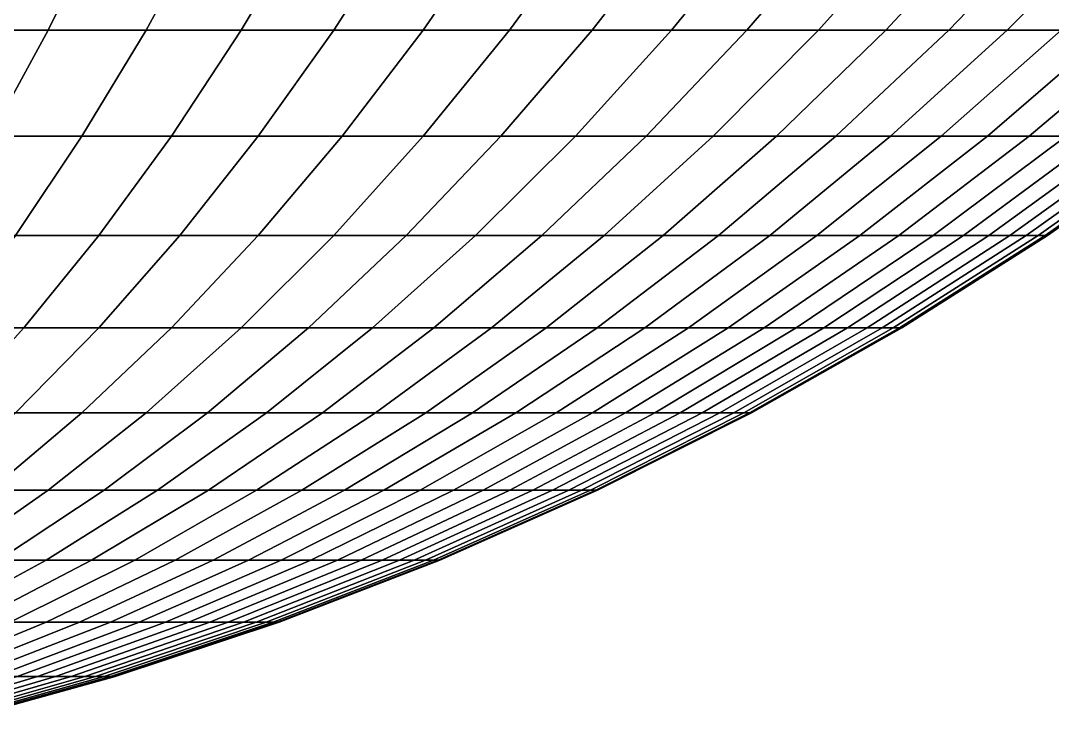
# Model space of a CAD drawing. Extents: x -610 to 610, y -610 to 610.
# Drawn here: x 160.5 to 339.5, y -591.3 to -469.6 of the extents above; entities that cross this region are included whole.
import ezdxf

# ---------------------------------------------------------------- set-up
doc = ezdxf.new("R2010")
doc.units = 0

msp = doc.modelspace()

# ---------------------------------------------------------------- linework, layer by layer
for points in [[(165.346741, -471.227173, -349.596283), (147.993698, -471.227173, -357.288361), (156.663834, -451.683807, -378.219971), (175.033508, -451.683807, -370.077271)], [(147.993698, -471.227173, 357.288361), (165.346741, -471.227173, 349.596283), (175.033508, -451.683807, 370.077271), (156.663834, -451.683807, 378.219971)], [(182.301453, -471.227173, -341.061981), (165.346741, -471.227173, -349.596283), (175.033508, -451.683807, -370.077271), (192.981491, -451.683807, -361.042999)], [(165.346741, -471.227173, 349.596283), (182.301453, -471.227173, 341.061981), (192.981491, -451.683807, 361.042999), (175.033508, -451.683807, 370.077271)], [(198.816971, -471.227173, -331.706085), (182.301453, -471.227173, -341.061981), (192.981491, -451.683807, -361.042999), (210.464584, -451.683807, -351.138947)], [(182.301453, -471.227173, 341.061981), (198.816971, -471.227173, 331.706055), (210.464584, -451.683807, 351.138947), (192.981491, -451.683807, 361.042999)], [(214.853531, -471.227173, -321.551056), (198.816971, -471.227173, -331.706085), (210.464584, -451.683807, -351.138947), (227.440643, -451.683807, -340.388947)], [(198.816971, -471.227173, 331.706055), (214.853531, -471.227173, 321.551056), (227.440643, -451.683807, 340.388947), (210.464584, -451.683807, 351.138947)], [(230.372498, -471.227173, -310.621338), (214.853531, -471.227173, -321.551056), (227.440643, -451.683807, -340.388947), (243.868774, -451.683807, -328.819)], [(214.853531, -471.227173, 321.551056), (230.372498, -471.227173, 310.621338), (243.868774, -451.683807, 328.819), (227.440643, -451.683807, 340.388947)], [(245.336472, -471.227173, -298.943359), (230.372498, -471.227173, -310.621338), (243.868774, -451.683807, -328.819), (259.709412, -451.683807, -316.456818)], [(230.372498, -471.227173, 310.621338), (245.336472, -471.227173, 298.943359), (259.709412, -451.683807, 316.456818), (243.868774, -451.683807, 328.819)], [(259.709412, -471.227173, -286.545166), (245.336472, -471.227173, -298.943359), (259.709412, -451.683807, -316.456818), (274.924377, -451.683807, -303.332306)], [(245.336472, -471.227173, 298.943359), (259.709412, -471.227173, 286.545166), (274.924377, -451.683807, 303.332306), (259.709412, -451.683807, 316.456818)], [(273.456665, -471.227173, -273.456665), (259.709412, -471.227173, -286.545166), (274.924377, -451.683807, -303.332306), (289.47702, -451.683807, -289.47702)], [(259.709412, -471.227173, 286.545166), (273.456665, -471.227173, 273.456665), (289.47702, -451.683807, 289.47702), (274.924377, -451.683807, 303.332306)], [(286.545166, -471.227173, -259.709412), (273.456665, -471.227173, -273.456665), (289.47702, -451.683807, -289.47702), (303.332306, -451.683807, -274.924377)], [(273.456665, -471.227173, 273.456665), (286.545166, -471.227173, 259.709412), (303.332306, -451.683807, 274.924377), (289.47702, -451.683807, 289.47702)], [(298.943359, -471.227173, -245.336472), (286.545166, -471.227173, -259.709412), (303.332306, -451.683807, -274.924377), (316.456818, -451.683807, -259.709412)], [(286.545166, -471.227173, 259.709412), (298.943359, -471.227173, 245.336472), (316.456818, -451.683807, 259.709412), (303.332306, -451.683807, 274.924377)], [(310.621338, -471.227173, -230.372498), (298.943359, -471.227173, -245.336472), (316.456818, -451.683807, -259.709412), (328.819, -451.683807, -243.868774)], [(298.943359, -471.227173, 245.336472), (310.621338, -471.227173, 230.372498), (328.819, -451.683807, 243.868774), (316.456818, -451.683807, 259.709412)], [(321.551056, -471.227173, -214.853531), (310.621338, -471.227173, -230.372498), (328.819, -451.683807, -243.868774), (340.388947, -451.683807, -227.440643)], [(310.621338, -471.227173, 230.372498), (321.551056, -471.227173, 214.853531), (340.388947, -451.683807, 227.440643), (328.819, -451.683807, 243.868774)], [(331.706055, -471.227173, -198.816971), (321.551056, -471.227173, -214.853531), (340.388947, -451.683807, -227.440643), (351.138947, -451.683807, -210.464584)], [(321.551056, -471.227173, 214.853531), (331.706085, -471.227173, 198.816971), (351.138947, -451.683807, 210.464584), (340.388947, -451.683807, 227.440643)], [(341.061981, -471.227173, -182.301453), (331.706055, -471.227173, -198.816971), (351.138947, -451.683807, -210.464584), (361.042999, -451.683807, -192.981491)], [(331.706085, -471.227173, 198.816971), (341.061981, -471.227173, 182.301453), (361.042999, -451.683807, 192.981491), (351.138947, -451.683807, 210.464584)], [(155.261642, -489.635315, -328.273132), (138.96701, -489.635315, -335.496063), (147.993698, -471.227173, -357.288361), (165.346741, -471.227173, -349.596283)], [(138.96701, -489.635315, 335.496063), (155.261642, -489.635315, 328.273132), (165.346741, -471.227173, 349.596283), (147.993698, -471.227173, 357.288361)], [(171.182205, -489.635315, -320.259369), (155.261642, -489.635315, -328.273132), (165.346741, -471.227173, -349.596283), (182.301453, -471.227173, -341.061981)], [(155.261642, -489.635315, 328.273132), (171.182205, -489.635315, 320.259369), (182.301453, -471.227173, 341.061981), (165.346741, -471.227173, 349.596283)], [(186.690399, -489.635315, -311.474121), (171.182205, -489.635315, -320.259369), (182.301453, -471.227173, -341.061981), (198.816971, -471.227173, -331.706085)], [(171.182205, -489.635315, 320.259369), (186.690399, -489.635315, 311.474121), (198.816971, -471.227173, 331.706055), (182.301453, -471.227173, 341.061981)], [(201.748825, -489.635315, -301.938446), (186.690399, -489.635315, -311.474121), (198.816971, -471.227173, -331.706085), (214.853531, -471.227173, -321.551056)], [(186.690399, -489.635315, 311.474121), (201.748825, -489.635315, 301.938446), (214.853531, -471.227173, 321.551056), (198.816971, -471.227173, 331.706055)], [(216.321228, -489.635315, -291.675415), (201.748825, -489.635315, -301.938446), (214.853531, -471.227173, -321.551056), (230.372498, -471.227173, -310.621338)], [(201.748825, -489.635315, 301.938446), (216.321228, -489.635315, 291.675415), (230.372498, -471.227173, 310.621338), (214.853531, -471.227173, 321.551056)], [(230.372498, -489.635315, -280.709686), (216.321228, -489.635315, -291.675415), (230.372498, -471.227173, -310.621338), (245.336472, -471.227173, -298.943359)], [(216.321228, -489.635315, 291.675415), (230.372498, -489.635315, 280.709686), (245.336472, -471.227173, 298.943359), (230.372498, -471.227173, 310.621338)], [(243.868774, -489.635315, -269.067719), (230.372498, -489.635315, -280.709686), (245.336472, -471.227173, -298.943359), (259.709412, -471.227173, -286.545166)], [(230.372498, -489.635315, 280.709686), (243.868774, -489.635315, 269.067719), (259.709412, -471.227173, 286.545166), (245.336472, -471.227173, 298.943359)], [(256.777557, -489.635315, -256.777557), (243.868774, -489.635315, -269.067719), (259.709412, -471.227173, -286.545166), (273.456665, -471.227173, -273.456665)], [(243.868774, -489.635315, 269.067719), (256.777557, -489.635315, 256.777557), (273.456665, -471.227173, 273.456665), (259.709412, -471.227173, 286.545166)], [(269.067719, -489.635315, -243.868774), (256.777557, -489.635315, -256.777557), (273.456665, -471.227173, -273.456665), (286.545166, -471.227173, -259.709412)], [(256.777557, -489.635315, 256.777557), (269.067719, -489.635315, 243.868774), (286.545166, -471.227173, 259.709412), (273.456665, -471.227173, 273.456665)], [(280.709686, -489.635315, -230.372498), (269.067719, -489.635315, -243.868774), (286.545166, -471.227173, -259.709412), (298.943359, -471.227173, -245.336472)], [(269.067719, -489.635315, 243.868774), (280.709686, -489.635315, 230.372498), (298.943359, -471.227173, 245.336472), (286.545166, -471.227173, 259.709412)], [(291.675415, -489.635315, -216.321228), (280.709686, -489.635315, -230.372498), (298.943359, -471.227173, -245.336472), (310.621338, -471.227173, -230.372498)], [(280.709686, -489.635315, 230.372498), (291.675415, -489.635315, 216.321228), (310.621338, -471.227173, 230.372498), (298.943359, -471.227173, 245.336472)], [(301.938446, -489.635315, -201.748825), (291.675415, -489.635315, -216.321228), (310.621338, -471.227173, -230.372498), (321.551056, -471.227173, -214.853531)], [(291.675415, -489.635315, 216.321228), (301.938446, -489.635315, 201.748825), (321.551056, -471.227173, 214.853531), (310.621338, -471.227173, 230.372498)], [(311.474121, -489.635315, -186.690399), (301.938446, -489.635315, -201.748825), (321.551056, -471.227173, -214.853531), (331.706055, -471.227173, -198.816971)], [(301.938446, -489.635315, 201.748825), (311.474121, -489.635315, 186.690399), (331.706085, -471.227173, 198.816971), (321.551056, -471.227173, 214.853531)], [(320.259369, -489.635315, -171.182205), (311.474121, -489.635315, -186.690399), (331.706055, -471.227173, -198.816971), (341.061981, -471.227173, -182.301453)], [(311.474121, -489.635315, 186.690399), (320.259369, -489.635315, 171.182205), (341.061981, -471.227173, 182.301453), (331.706085, -471.227173, 198.816971)], [(328.273132, -489.635315, -155.261642), (320.259369, -489.635315, -171.182205), (341.061981, -471.227173, -182.301453), (349.596283, -471.227173, -165.346741)], [(320.259369, -489.635315, 171.182205), (328.273132, -489.635315, 155.261642), (349.596283, -471.227173, 165.346741), (341.061981, -471.227173, 182.301453)], [(335.496063, -489.635315, -138.96701), (328.273132, -489.635315, -155.261642), (349.596283, -471.227173, -165.346741), (357.288361, -471.227173, -147.993698)], [(328.273132, -489.635315, 155.261642), (335.496063, -489.635315, 138.96701), (357.288361, -471.227173, 147.993698), (349.596283, -471.227173, 165.346741)], [(341.910706, -489.635315, -122.337608), (335.496063, -489.635315, -138.96701), (357.288361, -471.227173, -147.993698), (364.11972, -471.227173, -130.284119)], [(335.496063, -489.635315, 138.96701), (341.910706, -489.635315, 122.337608), (364.11972, -471.227173, 130.284119), (357.288361, -471.227173, 147.993698)], [(159.650574, -506.863861, -298.685211), (144.802475, -506.863861, -306.159149), (155.261642, -489.635315, -328.273132), (171.182205, -489.635315, -320.259369)], [(144.802475, -506.863861, 306.159149), (159.650574, -506.863861, 298.685211), (171.182205, -489.635315, 320.259369), (155.261642, -489.635315, 328.273132)], [(174.114059, -506.863861, -290.49176), (159.650574, -506.863861, -298.685211), (171.182205, -489.635315, -320.259369), (186.690399, -489.635315, -311.474121)], [(159.650574, -506.863861, 298.685211), (174.114059, -506.863861, 290.49176), (186.690399, -489.635315, 311.474121), (171.182205, -489.635315, 320.259369)], [(188.158081, -506.863861, -281.59848), (174.114059, -506.863861, -290.49176), (186.690399, -489.635315, -311.474121), (201.748825, -489.635315, -301.938446)], [(174.114059, -506.863861, 290.49176), (188.158081, -506.863861, 281.59848), (201.748825, -489.635315, 301.938446), (186.690399, -489.635315, 311.474121)], [(201.748825, -506.863861, -272.026794), (188.158081, -506.863861, -281.59848), (201.748825, -489.635315, -301.938446), (216.321228, -489.635315, -291.675415)], [(188.158081, -506.863861, 281.59848), (201.748825, -506.863861, 272.026794), (216.321228, -489.635315, 291.675415), (201.748825, -489.635315, 301.938446)], [(214.853531, -506.863861, -261.799805), (201.748825, -506.863861, -272.026794), (216.321228, -489.635315, -291.675415), (230.372498, -489.635315, -280.709686)], [(201.748825, -506.863861, 272.026794), (214.853531, -506.863861, 261.799805), (230.372498, -489.635315, 280.709686), (216.321228, -489.635315, 291.675415)], [(227.440643, -506.863861, -250.942078), (214.853531, -506.863861, -261.799805), (230.372498, -489.635315, -280.709686), (243.868774, -489.635315, -269.067719)], [(214.853531, -506.863861, 261.799805), (227.440643, -506.863861, 250.942078), (243.868774, -489.635315, 269.067719), (230.372498, -489.635315, 280.709686)], [(239.479828, -506.863861, -239.479828), (227.440643, -506.863861, -250.942078), (243.868774, -489.635315, -269.067719), (256.777557, -489.635315, -256.777557)], [(227.440643, -506.863861, 250.942078), (239.479828, -506.863861, 239.479828), (256.777557, -489.635315, 256.777557), (243.868774, -489.635315, 269.067719)], [(250.942078, -506.863861, -227.440643), (239.479828, -506.863861, -239.479828), (256.777557, -489.635315, -256.777557), (269.067719, -489.635315, -243.868774)], [(239.479828, -506.863861, 239.479828), (250.942078, -506.863861, 227.440643), (269.067719, -489.635315, 243.868774), (256.777557, -489.635315, 256.777557)], [(261.799805, -506.863861, -214.853531), (250.942078, -506.863861, -227.440643), (269.067719, -489.635315, -243.868774), (280.709686, -489.635315, -230.372498)], [(250.942078, -506.863861, 227.440643), (261.799805, -506.863861, 214.853531), (280.709686, -489.635315, 230.372498), (269.067719, -489.635315, 243.868774)], [(272.026794, -506.863861, -201.748825), (261.799805, -506.863861, -214.853531), (280.709686, -489.635315, -230.372498), (291.675415, -489.635315, -216.321228)], [(261.799805, -506.863861, 214.853531), (272.026794, -506.863861, 201.748825), (291.675415, -489.635315, 216.321228), (280.709686, -489.635315, 230.372498)], [(281.59848, -506.863861, -188.158081), (272.026794, -506.863861, -201.748825), (291.675415, -489.635315, -216.321228), (301.938446, -489.635315, -201.748825)], [(272.026794, -506.863861, 201.748825), (281.59848, -506.863861, 188.158081), (301.938446, -489.635315, 201.748825), (291.675415, -489.635315, 216.321228)], [(290.49176, -506.863861, -174.114059), (281.59848, -506.863861, -188.158081), (301.938446, -489.635315, -201.748825), (311.474121, -489.635315, -186.690399)], [(281.59848, -506.863861, 188.158081), (290.49176, -506.863861, 174.114059), (311.474121, -489.635315, 186.690399), (301.938446, -489.635315, 201.748825)], [(298.685211, -506.863861, -159.650574), (290.49176, -506.863861, -174.114059), (311.474121, -489.635315, -186.690399), (320.259369, -489.635315, -171.182205)], [(290.49176, -506.863861, 174.114059), (298.685211, -506.863861, 159.650574), (320.259369, -489.635315, 171.182205), (311.474121, -489.635315, 186.690399)], [(306.159149, -506.863861, -144.802475), (298.685211, -506.863861, -159.650574), (320.259369, -489.635315, -171.182205), (328.273132, -489.635315, -155.261642)], [(298.685211, -506.863861, 159.650574), (306.159149, -506.863861, 144.802475), (328.273132, -489.635315, 155.261642), (320.259369, -489.635315, 171.182205)], [(312.895477, -506.863861, -129.605545), (306.159149, -506.863861, -144.802475), (328.273132, -489.635315, -155.261642), (335.496063, -489.635315, -138.96701)], [(306.159149, -506.863861, 144.802475), (312.895477, -506.863861, 129.605545), (335.496063, -489.635315, 138.96701), (328.273132, -489.635315, 155.261642)], [(318.878021, -506.863861, -114.096382), (312.895477, -506.863861, -129.605545), (335.496063, -489.635315, -138.96701), (341.910706, -489.635315, -122.337608)], [(312.895477, -506.863861, 129.605545), (318.878021, -506.863861, 114.096382), (341.910706, -489.635315, 122.337608), (335.496063, -489.635315, 138.96701)], [(324.092346, -506.863861, -98.31234), (318.878021, -506.863861, -114.096382), (341.910706, -489.635315, -122.337608), (347.501678, -489.635315, -105.413475)], [(318.878021, -506.863861, 114.096382), (324.092346, -506.863861, 98.31234), (347.501678, -489.635315, 105.413475), (341.910706, -489.635315, 122.337608)], [(328.525909, -506.863861, -82.291458), (324.092346, -506.863861, -98.31234), (347.501678, -489.635315, -105.413475), (352.255493, -489.635315, -88.235413)], [(324.092346, -506.863861, 98.31234), (328.525909, -506.863861, 82.291458), (352.255493, -489.635315, 88.235413), (347.501678, -489.635315, 105.413475)], [(332.16806, -506.863861, -66.072334), (328.525909, -506.863861, -82.291458), (352.255493, -489.635315, -88.235413), (356.160706, -489.635315, -70.844765)], [(328.525909, -506.863861, 82.291458), (332.16806, -506.863861, 66.072334), (356.160706, -489.635315, 70.844765), (352.255493, -489.635315, 88.235413)], [(335.009979, -506.863861, -49.694031), (332.16806, -506.863861, -66.072334), (356.160706, -489.635315, -70.844765), (359.207886, -489.635315, -53.283451)], [(332.16806, -506.863861, 66.072334), (335.009979, -506.863861, 49.694031), (359.207886, -489.635315, 53.283451), (356.160706, -489.635315, 70.844765)], [(337.0448, -506.863861, -33.196014), (335.009979, -506.863861, -49.694031), (359.207886, -489.635315, -53.283451), (361.389679, -489.635315, -35.593777)], [(335.009979, -506.863861, 49.694031), (337.0448, -506.863861, 33.196014), (361.389679, -489.635315, 35.593777), (359.207886, -489.635315, 53.283451)], [(338.267639, -506.863861, -16.618025), (337.0448, -506.863861, -33.196014), (361.389679, -489.635315, -35.593777), (362.700867, -489.635315, -17.818352)], [(337.0448, -506.863861, 33.196014), (338.267639, -506.863861, 16.618025), (362.700867, -489.635315, 17.818352), (361.389679, -489.635315, 35.593777)], [(338.675629, -506.863861), (338.267639, -506.863861, -16.618025), (362.700867, -489.635315, -17.818352), (363.138306, -489.635315)], [(338.267639, -506.863861, 16.618025), (338.675629, -506.863861), (363.138306, -489.635315), (362.700867, -489.635315, 17.818352)], [(161.118271, -522.871338, -268.809601), (147.734344, -522.871338, -276.39151), (159.650574, -506.863861, -298.685211), (174.114059, -506.863861, -290.49176)], [(147.734344, -522.871338, 276.39151), (161.118271, -522.871338, 268.809601), (174.114059, -506.863861, 290.49176), (159.650574, -506.863861, 298.685211)], [(174.114059, -522.871338, -260.580109), (161.118271, -522.871338, -268.809601), (174.114059, -506.863861, -290.49176), (188.158081, -506.863861, -281.59848)], [(161.118271, -522.871338, 268.809601), (174.114059, -522.871338, 260.580109), (188.158081, -506.863861, 281.59848), (174.114059, -506.863861, 290.49176)], [(186.690399, -522.871338, -251.722855), (174.114059, -522.871338, -260.580109), (188.158081, -506.863861, -281.59848), (201.748825, -506.863861, -272.026794)], [(174.114059, -522.871338, 260.580109), (186.690399, -522.871338, 251.722855), (201.748825, -506.863861, 272.026794), (188.158081, -506.863861, 281.59848)], [(198.816971, -522.871338, -242.259171), (186.690399, -522.871338, -251.722855), (201.748825, -506.863861, -272.026794), (214.853531, -506.863861, -261.799805)], [(186.690399, -522.871338, 251.722855), (198.816971, -522.871338, 242.259171), (214.853531, -506.863861, 261.799805), (201.748825, -506.863861, 272.026794)], [(210.464584, -522.871338, -232.211884), (198.816971, -522.871338, -242.259171), (214.853531, -506.863861, -261.799805), (227.440643, -506.863861, -250.942078)], [(198.816971, -522.871338, 242.259171), (210.464584, -522.871338, 232.211884), (227.440643, -506.863861, 250.942078), (214.853531, -506.863861, 261.799805)], [(221.605164, -522.871338, -221.605164), (210.464584, -522.871338, -232.211884), (227.440643, -506.863861, -250.942078), (239.479828, -506.863861, -239.479828)], [(210.464584, -522.871338, 232.211884), (221.605164, -522.871338, 221.605164), (239.479828, -506.863861, 239.479828), (227.440643, -506.863861, 250.942078)], [(232.211884, -522.871338, -210.464584), (221.605164, -522.871338, -221.605164), (239.479828, -506.863861, -239.479828), (250.942078, -506.863861, -227.440643)], [(221.605164, -522.871338, 221.605164), (232.211884, -522.871338, 210.464584), (250.942078, -506.863861, 227.440643), (239.479828, -506.863861, 239.479828)], [(242.259171, -522.871338, -198.816971), (232.211884, -522.871338, -210.464584), (250.942078, -506.863861, -227.440643), (261.799805, -506.863861, -214.853531)], [(232.211884, -522.871338, 210.464584), (242.259171, -522.871338, 198.816971), (261.799805, -506.863861, 214.853531), (250.942078, -506.863861, 227.440643)], [(251.722855, -522.871338, -186.690399), (242.259171, -522.871338, -198.816971), (261.799805, -506.863861, -214.853531), (272.026794, -506.863861, -201.748825)], [(242.259171, -522.871338, 198.816971), (251.722855, -522.871338, 186.690399), (272.026794, -506.863861, 201.748825), (261.799805, -506.863861, 214.853531)], [(260.580109, -522.871338, -174.114059), (251.722855, -522.871338, -186.690399), (272.026794, -506.863861, -201.748825), (281.59848, -506.863861, -188.158081)], [(251.722855, -522.871338, 186.690399), (260.580109, -522.871338, 174.114059), (281.59848, -506.863861, 188.158081), (272.026794, -506.863861, 201.748825)], [(268.809601, -522.871338, -161.118271), (260.580109, -522.871338, -174.114059), (281.59848, -506.863861, -188.158081), (290.49176, -506.863861, -174.114059)], [(260.580109, -522.871338, 174.114059), (268.809601, -522.871338, 161.118271), (290.49176, -506.863861, 174.114059), (281.59848, -506.863861, 188.158081)], [(276.39151, -522.871338, -147.734344), (268.809601, -522.871338, -161.118271), (290.49176, -506.863861, -174.114059), (298.685211, -506.863861, -159.650574)], [(268.809601, -522.871338, 161.118271), (276.39151, -522.871338, 147.734344), (298.685211, -506.863861, 159.650574), (290.49176, -506.863861, 174.114059)], [(283.307556, -522.871338, -133.994507), (276.39151, -522.871338, -147.734344), (298.685211, -506.863861, -159.650574), (306.159149, -506.863861, -144.802475)], [(276.39151, -522.871338, 147.734344), (283.307556, -522.871338, 133.994507), (306.159149, -506.863861, 144.802475), (298.685211, -506.863861, 159.650574)], [(289.541107, -522.871338, -119.931854), (283.307556, -522.871338, -133.994507), (306.159149, -506.863861, -144.802475), (312.895477, -506.863861, -129.605545)], [(283.307556, -522.871338, 133.994507), (289.541107, -522.871338, 119.931854), (312.895477, -506.863861, 129.605545), (306.159149, -506.863861, 144.802475)], [(295.077118, -522.871338, -105.580284), (289.541107, -522.871338, -119.931854), (312.895477, -506.863861, -129.605545), (318.878021, -506.863861, -114.096382)], [(289.541107, -522.871338, 119.931854), (295.077118, -522.871338, 105.580284), (318.878021, -506.863861, 114.096382), (312.895477, -506.863861, 129.605545)], [(299.902252, -522.871338, -90.97435), (295.077118, -522.871338, -105.580284), (318.878021, -506.863861, -114.096382), (324.092346, -506.863861, -98.31234)], [(295.077118, -522.871338, 105.580284), (299.902252, -522.871338, 90.97435), (324.092346, -506.863861, 98.31234), (318.878021, -506.863861, 114.096382)], [(304.004913, -522.871338, -76.149269), (299.902252, -522.871338, -90.97435), (324.092346, -506.863861, -98.31234), (328.525909, -506.863861, -82.291458)], [(299.902252, -522.871338, 90.97435), (304.004913, -522.871338, 76.149269), (328.525909, -506.863861, 82.291458), (324.092346, -506.863861, 98.31234)], [(307.375214, -522.871338, -61.140728), (304.004913, -522.871338, -76.149269), (328.525909, -506.863861, -82.291458), (332.16806, -506.863861, -66.072334)], [(304.004913, -522.871338, 76.149269), (307.375214, -522.871338, 61.140728), (332.16806, -506.863861, 66.072334), (328.525909, -506.863861, 82.291458)], [(310.004974, -522.871338, -45.984894), (307.375214, -522.871338, -61.140728), (332.16806, -506.863861, -66.072334), (335.009979, -506.863861, -49.694031)], [(307.375214, -522.871338, 61.140728), (310.004974, -522.871338, 45.984894), (335.009979, -506.863861, 49.694031), (332.16806, -506.863861, 66.072334)], [(311.887939, -522.871338, -30.718281), (310.004974, -522.871338, -45.984894), (335.009979, -506.863861, -49.694031), (337.0448, -506.863861, -33.196014)], [(310.004974, -522.871338, 45.984894), (311.887939, -522.871338, 30.718281), (337.0448, -506.863861, 33.196014), (335.009979, -506.863861, 49.694031)], [(313.019531, -522.871338, -15.377664), (311.887939, -522.871338, -30.718281), (337.0448, -506.863861, -33.196014), (338.267639, -506.863861, -16.618025)], [(311.887939, -522.871338, 30.718281), (313.019531, -522.871338, 15.377664), (338.267639, -506.863861, 16.618025), (337.0448, -506.863861, 33.196014)], [(313.397034, -522.871338), (313.019531, -522.871338, -15.377664), (338.267639, -506.863861, -16.618025), (338.675629, -506.863861)], [(313.019531, -522.871338, 15.377664), (313.397034, -522.871338), (338.675629, -506.863861), (338.267639, -506.863861, 16.618025)], [(147.734344, -537.619202, -246.479843), (135.462189, -537.619202, -253.431931), (147.734344, -522.871338, -276.39151), (161.118271, -522.871338, -268.809601)], [(135.462189, -537.619202, 253.431931), (147.734344, -537.619202, 246.479843), (161.118271, -522.871338, 268.809601), (147.734344, -522.871338, 276.39151)], [(159.650574, -537.619202, -238.933975), (147.734344, -537.619202, -246.479843), (161.118271, -522.871338, -268.809601), (174.114059, -522.871338, -260.580109)], [(147.734344, -537.619202, 246.479843), (159.650574, -537.619202, 238.933975), (174.114059, -522.871338, 260.580109), (161.118271, -522.871338, 268.809601)], [(171.182205, -537.619202, -230.812485), (159.650574, -537.619202, -238.933975), (174.114059, -522.871338, -260.580109), (186.690399, -522.871338, -251.722855)], [(159.650574, -537.619202, 238.933975), (171.182205, -537.619202, 230.812485), (186.690399, -522.871338, 251.722855), (174.114059, -522.871338, 260.580109)], [(182.301453, -537.619202, -222.134949), (171.182205, -537.619202, -230.812485), (186.690399, -522.871338, -251.722855), (198.816971, -522.871338, -242.259171)], [(171.182205, -537.619202, 230.812485), (182.301453, -537.619202, 222.134949), (198.816971, -522.871338, 242.259171), (186.690399, -522.871338, 251.722855)], [(192.981491, -537.619202, -212.922272), (182.301453, -537.619202, -222.134949), (198.816971, -522.871338, -242.259171), (210.464584, -522.871338, -232.211884)], [(182.301453, -537.619202, 222.134949), (192.981491, -537.619202, 212.922272), (210.464584, -522.871338, 232.211884), (198.816971, -522.871338, 242.259171)], [(203.19664, -537.619202, -203.19664), (192.981491, -537.619202, -212.922272), (210.464584, -522.871338, -232.211884), (221.605164, -522.871338, -221.605164)], [(192.981491, -537.619202, 212.922272), (203.19664, -537.619202, 203.19664), (221.605164, -522.871338, 221.605164), (210.464584, -522.871338, 232.211884)], [(212.922272, -537.619202, -192.981491), (203.19664, -537.619202, -203.19664), (221.605164, -522.871338, -221.605164), (232.211884, -522.871338, -210.464584)], [(203.19664, -537.619202, 203.19664), (212.922272, -537.619202, 192.981491), (232.211884, -522.871338, 210.464584), (221.605164, -522.871338, 221.605164)], [(222.134949, -537.619202, -182.301453), (212.922272, -537.619202, -192.981491), (232.211884, -522.871338, -210.464584), (242.259171, -522.871338, -198.816971)], [(212.922272, -537.619202, 192.981491), (222.134949, -537.619202, 182.301453), (242.259171, -522.871338, 198.816971), (232.211884, -522.871338, 210.464584)], [(230.812485, -537.619202, -171.182205), (222.134949, -537.619202, -182.301453), (242.259171, -522.871338, -198.816971), (251.722855, -522.871338, -186.690399)], [(222.134949, -537.619202, 182.301453), (230.812485, -537.619202, 171.182205), (251.722855, -522.871338, 186.690399), (242.259171, -522.871338, 198.816971)], [(238.933975, -537.619202, -159.650574), (230.812485, -537.619202, -171.182205), (251.722855, -522.871338, -186.690399), (260.580109, -522.871338, -174.114059)], [(230.812485, -537.619202, 171.182205), (238.933975, -537.619202, 159.650574), (260.580109, -522.871338, 174.114059), (251.722855, -522.871338, 186.690399)], [(246.479843, -537.619202, -147.734344), (238.933975, -537.619202, -159.650574), (260.580109, -522.871338, -174.114059), (268.809601, -522.871338, -161.118271)], [(238.933975, -537.619202, 159.650574), (246.479843, -537.619202, 147.734344), (268.809601, -522.871338, 161.118271), (260.580109, -522.871338, 174.114059)], [(253.431931, -537.619202, -135.462189), (246.479843, -537.619202, -147.734344), (268.809601, -522.871338, -161.118271), (276.39151, -522.871338, -147.734344)], [(246.479843, -537.619202, 147.734344), (253.431931, -537.619202, 135.462189), (276.39151, -522.871338, 147.734344), (268.809601, -522.871338, 161.118271)], [(259.773468, -537.619202, -122.863701), (253.431931, -537.619202, -135.462189), (276.39151, -522.871338, -147.734344), (283.307556, -522.871338, -133.994507)], [(253.431931, -537.619202, 135.462189), (259.773468, -537.619202, 122.863701), (283.307556, -522.871338, 133.994507), (276.39151, -522.871338, 147.734344)], [(265.489197, -537.619202, -109.969231), (259.773468, -537.619202, -122.863701), (283.307556, -522.871338, -133.994507), (289.541107, -522.871338, -119.931854)], [(259.773468, -537.619202, 122.863701), (265.489197, -537.619202, 109.969231), (289.541107, -522.871338, 119.931854), (283.307556, -522.871338, 133.994507)], [(270.565338, -537.619202, -96.809837), (265.489197, -537.619202, -109.969231), (289.541107, -522.871338, -119.931854), (295.077118, -522.871338, -105.580284)], [(265.489197, -537.619202, 109.969231), (270.565338, -537.619202, 96.809837), (295.077118, -522.871338, 105.580284), (289.541107, -522.871338, 119.931854)], [(274.989685, -537.619202, -83.417213), (270.565338, -537.619202, -96.809837), (295.077118, -522.871338, -105.580284), (299.902252, -522.871338, -90.97435)], [(270.565338, -537.619202, 96.809837), (274.989685, -537.619202, 83.417213), (299.902252, -522.871338, 90.97435), (295.077118, -522.871338, 105.580284)], [(278.751526, -537.619202, -69.823624), (274.989685, -537.619202, -83.417213), (299.902252, -522.871338, -90.97435), (304.004913, -522.871338, -76.149269)], [(274.989685, -537.619202, 83.417213), (278.751526, -537.619202, 69.823624), (304.004913, -522.871338, 76.149269), (299.902252, -522.871338, 90.97435)], [(281.841858, -537.619202, -56.061825), (278.751526, -537.619202, -69.823624), (304.004913, -522.871338, -76.149269), (307.375214, -522.871338, -61.140728)], [(278.751526, -537.619202, 69.823624), (281.841858, -537.619202, 56.061825), (307.375214, -522.871338, 61.140728), (304.004913, -522.871338, 76.149269)], [(284.253174, -537.619202, -42.164978), (281.841858, -537.619202, -56.061825), (307.375214, -522.871338, -61.140728), (310.004974, -522.871338, -45.984894)], [(281.841858, -537.619202, 56.061825), (284.253174, -537.619202, 42.164978), (310.004974, -522.871338, 45.984894), (307.375214, -522.871338, 61.140728)], [(285.979706, -537.619202, -28.166542), (284.253174, -537.619202, -42.164978), (310.004974, -522.871338, -45.984894), (311.887939, -522.871338, -30.718281)], [(284.253174, -537.619202, 42.164978), (285.979706, -537.619202, 28.166542), (311.887939, -522.871338, 30.718281), (310.004974, -522.871338, 45.984894)], [(287.017303, -537.619202, -14.100256), (285.979706, -537.619202, -28.166542), (311.887939, -522.871338, -30.718281), (313.019531, -522.871338, -15.377664)], [(285.979706, -537.619202, 28.166542), (287.017303, -537.619202, 14.100256), (313.019531, -522.871338, 15.377664), (311.887939, -522.871338, 30.718281)], [(287.363464, -537.619202), (287.017303, -537.619202, -14.100256), (313.019531, -522.871338, -15.377664), (313.397034, -522.871338)], [(287.017303, -537.619202, 14.100256), (287.363464, -537.619202), (313.397034, -522.871338), (313.019531, -522.871338, 15.377664)], [(155.261642, -551.071899, -209.346069), (144.802475, -551.071899, -216.712219), (159.650574, -537.619202, -238.933975), (171.182205, -537.619202, -230.812485)], [(144.802475, -551.071899, 216.712219), (155.261642, -551.071899, 209.346069), (171.182205, -537.619202, 230.812485), (159.650574, -537.619202, 238.933975)], [(165.346741, -551.071899, -201.475586), (155.261642, -551.071899, -209.346069), (171.182205, -537.619202, -230.812485), (182.301453, -537.619202, -222.134949)], [(155.261642, -551.071899, 209.346069), (165.346741, -551.071899, 201.475586), (182.301453, -537.619202, 222.134949), (171.182205, -537.619202, 230.812485)], [(175.033508, -551.071899, -193.11972), (165.346741, -551.071899, -201.475586), (182.301453, -537.619202, -222.134949), (192.981491, -537.619202, -212.922272)], [(165.346741, -551.071899, 201.475586), (175.033508, -551.071899, 193.11972), (192.981491, -537.619202, 212.922272), (182.301453, -537.619202, 222.134949)], [(184.298599, -551.071899, -184.298599), (175.033508, -551.071899, -193.11972), (192.981491, -537.619202, -212.922272), (203.19664, -537.619202, -203.19664)], [(175.033508, -551.071899, 193.11972), (184.298599, -551.071899, 184.298599), (203.19664, -537.619202, 203.19664), (192.981491, -537.619202, 212.922272)], [(193.11972, -551.071899, -175.033508), (184.298599, -551.071899, -184.298599), (203.19664, -537.619202, -203.19664), (212.922272, -537.619202, -192.981491)], [(184.298599, -551.071899, 184.298599), (193.11972, -551.071899, 175.033508), (212.922272, -537.619202, 192.981491), (203.19664, -537.619202, 203.19664)], [(201.475586, -551.071899, -165.346741), (193.11972, -551.071899, -175.033508), (212.922272, -537.619202, -192.981491), (222.134949, -537.619202, -182.301453)], [(193.11972, -551.071899, 175.033508), (201.475586, -551.071899, 165.346741), (222.134949, -537.619202, 182.301453), (212.922272, -537.619202, 192.981491)], [(209.346069, -551.071899, -155.261642), (201.475586, -551.071899, -165.346741), (222.134949, -537.619202, -182.301453), (230.812485, -537.619202, -171.182205)], [(201.475586, -551.071899, 165.346741), (209.346069, -551.071899, 155.261642), (230.812485, -537.619202, 171.182205), (222.134949, -537.619202, 182.301453)], [(216.712219, -551.071899, -144.802475), (209.346069, -551.071899, -155.261642), (230.812485, -537.619202, -171.182205), (238.933975, -537.619202, -159.650574)], [(209.346069, -551.071899, 155.261642), (216.712219, -551.071899, 144.802475), (238.933975, -537.619202, 159.650574), (230.812485, -537.619202, 171.182205)], [(223.55632, -551.071899, -133.994507), (216.712219, -551.071899, -144.802475), (238.933975, -537.619202, -159.650574), (246.479843, -537.619202, -147.734344)], [(216.712219, -551.071899, 144.802475), (223.55632, -551.071899, 133.994507), (246.479843, -537.619202, 147.734344), (238.933975, -537.619202, 159.650574)], [(229.861816, -551.071899, -122.863701), (223.55632, -551.071899, -133.994507), (246.479843, -537.619202, -147.734344), (253.431931, -537.619202, -135.462189)], [(223.55632, -551.071899, 133.994507), (229.861816, -551.071899, 122.863701), (253.431931, -537.619202, 135.462189), (246.479843, -537.619202, 147.734344)], [(235.613586, -551.071899, -111.436928), (229.861816, -551.071899, -122.863701), (253.431931, -537.619202, -135.462189), (259.773468, -537.619202, -122.863701)], [(229.861816, -551.071899, 122.863701), (235.613586, -551.071899, 111.436928), (259.773468, -537.619202, 122.863701), (253.431931, -537.619202, 135.462189)], [(240.797729, -551.071899, -99.741684), (235.613586, -551.071899, -111.436928), (259.773468, -537.619202, -122.863701), (265.489197, -537.619202, -109.969231)], [(235.613586, -551.071899, 111.436928), (240.797729, -551.071899, 99.741684), (265.489197, -537.619202, 109.969231), (259.773468, -537.619202, 122.863701)], [(245.401779, -551.071899, -87.80616), (240.797729, -551.071899, -99.741684), (265.489197, -537.619202, -109.969231), (270.565338, -537.619202, -96.809837)], [(240.797729, -551.071899, 99.741684), (245.401779, -551.071899, 87.80616), (270.565338, -537.619202, 96.809837), (265.489197, -537.619202, 109.969231)], [(249.414612, -551.071899, -75.659096), (245.401779, -551.071899, -87.80616), (270.565338, -537.619202, -96.809837), (274.989685, -537.619202, -83.417213)], [(245.401779, -551.071899, 87.80616), (249.414612, -551.071899, 75.659096), (274.989685, -537.619202, 83.417213), (270.565338, -537.619202, 96.809837)], [(252.826614, -551.071899, -63.329769), (249.414612, -551.071899, -75.659096), (274.989685, -537.619202, -83.417213), (278.751526, -537.619202, -69.823624)], [(249.414612, -551.071899, 75.659096), (252.826614, -551.071899, 63.329769), (278.751526, -537.619202, 69.823624), (274.989685, -537.619202, 83.417213)], [(255.629517, -551.071899, -50.84787), (252.826614, -551.071899, -63.329769), (278.751526, -537.619202, -69.823624), (281.841858, -537.619202, -56.061825)], [(252.826614, -551.071899, 63.329769), (255.629517, -551.071899, 50.84787), (281.841858, -537.619202, 56.061825), (278.751526, -537.619202, 69.823624)], [(257.816589, -551.071899, -38.243477), (255.629517, -551.071899, -50.84787), (281.841858, -537.619202, -56.061825), (284.253174, -537.619202, -42.164978)], [(255.629517, -551.071899, 50.84787), (257.816589, -551.071899, 38.243477), (284.253174, -537.619202, 42.164978), (281.841858, -537.619202, 56.061825)], [(259.382538, -551.071899, -25.546951), (257.816589, -551.071899, -38.243477), (284.253174, -537.619202, -42.164978), (285.979706, -537.619202, -28.166542)], [(257.816589, -551.071899, 38.243477), (259.382538, -551.071899, 25.546951), (285.979706, -537.619202, 28.166542), (284.253174, -537.619202, 42.164978)], [(260.323639, -551.071899, -12.78888), (259.382538, -551.071899, -25.546951), (285.979706, -537.619202, -28.166542), (287.017303, -537.619202, -14.100256)], [(259.382538, -551.071899, 25.546951), (260.323639, -551.071899, 12.78888), (287.017303, -537.619202, 14.100256), (285.979706, -537.619202, 28.166542)], [(260.637573, -551.071899), (260.323639, -551.071899, -12.78888), (287.017303, -537.619202, -14.100256), (287.363464, -537.619202)], [(260.323639, -551.071899, 12.78888), (260.637573, -551.071899), (287.363464, -537.619202), (287.017303, -537.619202, 14.100256)], [(147.993698, -563.19696, -180.330841), (138.96701, -563.19696, -187.37532), (155.261642, -551.071899, -209.346069), (165.346741, -551.071899, -201.475586)], [(138.96701, -563.19696, 187.37532), (147.993698, -563.19696, 180.330841), (165.346741, -551.071899, 201.475586), (155.261642, -551.071899, 209.346069)], [(156.663834, -563.19696, -172.851913), (147.993698, -563.19696, -180.330841), (165.346741, -551.071899, -201.475586), (175.033508, -551.071899, -193.11972)], [(147.993698, -563.19696, 180.330841), (156.663834, -563.19696, 172.851913), (175.033508, -551.071899, 193.11972), (165.346741, -551.071899, 201.475586)], [(164.956573, -563.19696, -164.956573), (156.663834, -563.19696, -172.851913), (175.033508, -551.071899, -193.11972), (184.298599, -551.071899, -184.298599)], [(156.663834, -563.19696, 172.851913), (164.956573, -563.19696, 164.956573), (184.298599, -551.071899, 184.298599), (175.033508, -551.071899, 193.11972)], [(172.851913, -563.19696, -156.663834), (164.956573, -563.19696, -164.956573), (184.298599, -551.071899, -184.298599), (193.11972, -551.071899, -175.033508)], [(164.956573, -563.19696, 164.956573), (172.851913, -563.19696, 156.663834), (193.11972, -551.071899, 175.033508), (184.298599, -551.071899, 184.298599)], [(180.330841, -563.19696, -147.993698), (172.851913, -563.19696, -156.663834), (193.11972, -551.071899, -175.033508), (201.475586, -551.071899, -165.346741)], [(172.851913, -563.19696, 156.663834), (180.330841, -563.19696, 147.993698), (201.475586, -551.071899, 165.346741), (193.11972, -551.071899, 175.033508)], [(187.37532, -563.19696, -138.96701), (180.330841, -563.19696, -147.993698), (201.475586, -551.071899, -165.346741), (209.346069, -551.071899, -155.261642)], [(180.330841, -563.19696, 147.993698), (187.37532, -563.19696, 138.96701), (209.346069, -551.071899, 155.261642), (201.475586, -551.071899, 165.346741)], [(193.968414, -563.19696, -129.605545), (187.37532, -563.19696, -138.96701), (209.346069, -551.071899, -155.261642), (216.712219, -551.071899, -144.802475)], [(187.37532, -563.19696, 138.96701), (193.968414, -563.19696, 129.605545), (216.712219, -551.071899, 144.802475), (209.346069, -551.071899, 155.261642)], [(200.094193, -563.19696, -119.931854), (193.968414, -563.19696, -129.605545), (216.712219, -551.071899, -144.802475), (223.55632, -551.071899, -133.994507)], [(193.968414, -563.19696, 129.605545), (200.094193, -563.19696, 119.931854), (223.55632, -551.071899, 133.994507), (216.712219, -551.071899, 144.802475)], [(205.737976, -563.19696, -109.969231), (200.094193, -563.19696, -119.931854), (223.55632, -551.071899, -133.994507), (229.861816, -551.071899, -122.863701)], [(200.094193, -563.19696, 119.931854), (205.737976, -563.19696, 109.969231), (229.861816, -551.071899, 122.863701), (223.55632, -551.071899, 133.994507)], [(210.886078, -563.19696, -99.741684), (205.737976, -563.19696, -109.969231), (229.861816, -551.071899, -122.863701), (235.613586, -551.071899, -111.436928)], [(205.737976, -563.19696, 109.969231), (210.886078, -563.19696, 99.741684), (235.613586, -551.071899, 111.436928), (229.861816, -551.071899, 122.863701)], [(215.526138, -563.19696, -89.273857), (210.886078, -563.19696, -99.741684), (235.613586, -551.071899, -111.436928), (240.797729, -551.071899, -99.741684)], [(210.886078, -563.19696, 99.741684), (215.526138, -563.19696, 89.273857), (240.797729, -551.071899, 99.741684), (235.613586, -551.071899, 111.436928)], [(219.647003, -563.19696, -78.59095), (215.526138, -563.19696, -89.273857), (240.797729, -551.071899, -99.741684), (245.401779, -551.071899, -87.80616)], [(215.526138, -563.19696, 89.273857), (219.647003, -563.19696, 78.59095), (245.401779, -551.071899, 87.80616), (240.797729, -551.071899, 99.741684)], [(223.238693, -563.19696, -67.718719), (219.647003, -563.19696, -78.59095), (245.401779, -551.071899, -87.80616), (249.414612, -551.071899, -75.659096)], [(219.647003, -563.19696, 78.59095), (223.238693, -563.19696, 67.718719), (249.414612, -551.071899, 75.659096), (245.401779, -551.071899, 87.80616)], [(226.292603, -563.19696, -56.683346), (223.238693, -563.19696, -67.718719), (249.414612, -551.071899, -75.659096), (252.826614, -551.071899, -63.329769)], [(223.238693, -563.19696, 67.718719), (226.292603, -563.19696, 56.683346), (252.826614, -551.071899, 63.329769), (249.414612, -551.071899, 75.659096)], [(228.801331, -563.19696, -45.511417), (226.292603, -563.19696, -56.683346), (252.826614, -551.071899, -63.329769), (255.629517, -551.071899, -50.84787)], [(226.292603, -563.19696, 56.683346), (228.801331, -563.19696, 45.511417), (255.629517, -551.071899, 50.84787), (252.826614, -551.071899, 63.329769)], [(230.758881, -563.19696, -34.229847), (228.801331, -563.19696, -45.511417), (255.629517, -551.071899, -50.84787), (257.816589, -551.071899, -38.243477)], [(228.801331, -563.19696, 45.511417), (230.758881, -563.19696, 34.229847), (257.816589, -551.071899, 38.243477), (255.629517, -551.071899, 50.84787)], [(232.160507, -563.19696, -22.865812), (230.758881, -563.19696, -34.229847), (257.816589, -551.071899, -38.243477), (259.382538, -551.071899, -25.546951)], [(230.758881, -563.19696, 34.229847), (232.160507, -563.19696, 22.865812), (259.382538, -551.071899, 25.546951), (257.816589, -551.071899, 38.243477)], [(233.002823, -563.19696, -11.446694), (232.160507, -563.19696, -22.865812), (259.382538, -551.071899, -25.546951), (260.323639, -551.071899, -12.78888)], [(232.160507, -563.19696, 22.865812), (233.002823, -563.19696, 11.446694), (260.323639, -551.071899, 12.78888), (259.382538, -551.071899, 25.546951)], [(233.283813, -563.19696), (233.002823, -563.19696, -11.446694), (260.323639, -551.071899, -12.78888), (260.637573, -551.071899)], [(233.002823, -563.19696, 11.446694), (233.283813, -563.19696), (260.637573, -551.071899), (260.323639, -551.071899, 12.78888)], [(145.217148, -573.965271, -145.217148), (137.916748, -573.965271, -152.167694), (156.663834, -563.19696, -172.851913), (164.956573, -563.19696, -164.956573)], [(137.916748, -573.965271, 152.167694), (145.217148, -573.965271, 145.217148), (164.956573, -563.19696, 164.956573), (156.663834, -563.19696, 172.851913)], [(152.167694, -573.965271, -137.916748), (145.217148, -573.965271, -145.217148), (164.956573, -563.19696, -164.956573), (172.851913, -563.19696, -156.663834)], [(145.217148, -573.965271, 145.217148), (152.167694, -573.965271, 137.916748), (172.851913, -563.19696, 156.663834), (164.956573, -563.19696, 164.956573)], [(158.751648, -573.965271, -130.284119), (152.167694, -573.965271, -137.916748), (172.851913, -563.19696, -156.663834), (180.330841, -563.19696, -147.993698)], [(152.167694, -573.965271, 137.916748), (158.751648, -573.965271, 130.284119), (180.330841, -563.19696, 147.993698), (172.851913, -563.19696, 156.663834)], [(164.953171, -573.965271, -122.337608), (158.751648, -573.965271, -130.284119), (180.330841, -563.19696, -147.993698), (187.37532, -563.19696, -138.96701)], [(158.751648, -573.965271, 130.284119), (164.953171, -573.965271, 122.337608), (187.37532, -563.19696, 138.96701), (180.330841, -563.19696, 147.993698)], [(170.757294, -573.965271, -114.096382), (164.953171, -573.965271, -122.337608), (187.37532, -563.19696, -138.96701), (193.968414, -563.19696, -129.605545)], [(164.953171, -573.965271, 122.337608), (170.757294, -573.965271, 114.096382), (193.968414, -563.19696, 129.605545), (187.37532, -563.19696, 138.96701)], [(176.150055, -573.965271, -105.580284), (170.757294, -573.965271, -114.096382), (193.968414, -563.19696, -129.605545), (200.094193, -563.19696, -119.931854)], [(170.757294, -573.965271, 114.096382), (176.150055, -573.965271, 105.580284), (200.094193, -563.19696, 119.931854), (193.968414, -563.19696, 129.605545)], [(181.118454, -573.965271, -96.809837), (176.150055, -573.965271, -105.580284), (200.094193, -563.19696, -119.931854), (205.737976, -563.19696, -109.969231)], [(176.150055, -573.965271, 105.580284), (181.118454, -573.965271, 96.809837), (205.737976, -563.19696, 109.969231), (200.094193, -563.19696, 119.931854)], [(185.650513, -573.965271, -87.80616), (181.118454, -573.965271, -96.809837), (205.737976, -563.19696, -109.969231), (210.886078, -563.19696, -99.741684)], [(181.118454, -573.965271, 96.809837), (185.650513, -573.965271, 87.80616), (210.886078, -563.19696, 99.741684), (205.737976, -563.19696, 109.969231)], [(189.735352, -573.965271, -78.59095), (185.650513, -573.965271, -87.80616), (210.886078, -563.19696, -99.741684), (215.526138, -563.19696, -89.273857)], [(185.650513, -573.965271, 87.80616), (189.735352, -573.965271, 78.59095), (215.526138, -563.19696, 89.273857), (210.886078, -563.19696, 99.741684)], [(193.363068, -573.965271, -69.186417), (189.735352, -573.965271, -78.59095), (215.526138, -563.19696, -89.273857), (219.647003, -563.19696, -78.59095)], [(189.735352, -573.965271, 78.59095), (193.363068, -573.965271, 69.186417), (219.647003, -563.19696, 78.59095), (215.526138, -563.19696, 89.273857)], [(196.524979, -573.965271, -59.615196), (193.363068, -573.965271, -69.186417), (219.647003, -563.19696, -78.59095), (223.238693, -563.19696, -67.718719)], [(193.363068, -573.965271, 69.186417), (196.524979, -573.965271, 59.615196), (223.238693, -563.19696, 67.718719), (219.647003, -563.19696, 78.59095)], [(199.21344, -573.965271, -49.900364), (196.524979, -573.965271, -59.615196), (223.238693, -563.19696, -67.718719), (226.292603, -563.19696, -56.683346)], [(196.524979, -573.965271, 59.615196), (199.21344, -573.965271, 49.900364), (226.292603, -563.19696, 56.683346), (223.238693, -563.19696, 67.718719)], [(201.421967, -573.965271, -40.065319), (199.21344, -573.965271, -49.900364), (226.292603, -563.19696, -56.683346), (228.801331, -563.19696, -45.511417)], [(199.21344, -573.965271, 49.900364), (201.421967, -573.965271, 40.065319), (228.801331, -563.19696, 45.511417), (226.292603, -563.19696, 56.683346)], [(203.145248, -573.965271, -30.133753), (201.421967, -573.965271, -40.065319), (228.801331, -563.19696, -45.511417), (230.758881, -563.19696, -34.229847)], [(201.421967, -573.965271, 40.065319), (203.145248, -573.965271, 30.133753), (230.758881, -563.19696, 34.229847), (228.801331, -563.19696, 45.511417)], [(204.37915, -573.965271, -20.129589), (203.145248, -573.965271, -30.133753), (230.758881, -563.19696, -34.229847), (232.160507, -563.19696, -22.865812)], [(203.145248, -573.965271, 30.133753), (204.37915, -573.965271, 20.129589), (232.160507, -563.19696, 22.865812), (230.758881, -563.19696, 34.229847)], [(205.120667, -573.965271, -10.076933), (204.37915, -573.965271, -20.129589), (232.160507, -563.19696, -22.865812), (233.002823, -563.19696, -11.446694)], [(204.37915, -573.965271, 20.129589), (205.120667, -573.965271, 10.076933), (233.002823, -563.19696, 11.446694), (232.160507, -563.19696, 22.865812)], [(205.368057, -573.965271), (205.120667, -573.965271, -10.076933), (233.002823, -563.19696, -11.446694), (233.283813, -563.19696)], [(205.120667, -573.965271, 10.076933), (205.368057, -573.965271), (233.283813, -563.19696), (233.002823, -563.19696, 11.446694)], [(142.133636, -583.35083, -105.413475), (136.790024, -583.35083, -112.260674), (158.751648, -573.965271, -130.284119), (164.953171, -573.965271, -122.337608)], [(136.790024, -583.35083, 112.260674), (142.133636, -583.35083, 105.413475), (164.953171, -573.965271, 122.337608), (158.751648, -573.965271, 130.284119)], [(147.134811, -583.35083, -98.31234), (142.133636, -583.35083, -105.413475), (164.953171, -573.965271, -122.337608), (170.757294, -573.965271, -114.096382)], [(142.133636, -583.35083, 105.413475), (147.134811, -583.35083, 98.31234), (170.757294, -573.965271, 114.096382), (164.953171, -573.965271, 122.337608)], [(151.78154, -583.35083, -90.97435), (147.134811, -583.35083, -98.31234), (170.757294, -573.965271, -114.096382), (176.150055, -573.965271, -105.580284)], [(147.134811, -583.35083, 98.31234), (151.78154, -583.35083, 90.97435), (176.150055, -573.965271, 105.580284), (170.757294, -573.965271, 114.096382)], [(156.062622, -583.35083, -83.417213), (151.78154, -583.35083, -90.97435), (176.150055, -573.965271, -105.580284), (181.118454, -573.965271, -96.809837)], [(151.78154, -583.35083, 90.97435), (156.062622, -583.35083, 83.417213), (181.118454, -573.965271, 96.809837), (176.150055, -573.965271, 105.580284)], [(159.967728, -583.35083, -75.659096), (156.062622, -583.35083, -83.417213), (181.118454, -573.965271, -96.809837), (185.650513, -573.965271, -87.80616)], [(156.062622, -583.35083, 83.417213), (159.967728, -583.35083, 75.659096), (185.650513, -573.965271, 87.80616), (181.118454, -573.965271, 96.809837)], [(163.487442, -583.35083, -67.718719), (159.967728, -583.35083, -75.659096), (185.650513, -573.965271, -87.80616), (189.735352, -573.965271, -78.59095)], [(159.967728, -583.35083, 75.659096), (163.487442, -583.35083, 67.718719), (189.735352, -573.965271, 78.59095), (185.650513, -573.965271, 87.80616)], [(166.613327, -583.35083, -59.615196), (163.487442, -583.35083, -67.718719), (189.735352, -573.965271, -78.59095), (193.363068, -573.965271, -69.186417)], [(163.487442, -583.35083, 67.718719), (166.613327, -583.35083, 59.615196), (193.363068, -573.965271, 69.186417), (189.735352, -573.965271, 78.59095)], [(169.337814, -583.35083, -51.368061), (166.613327, -583.35083, -59.615196), (193.363068, -573.965271, -69.186417), (196.524979, -573.965271, -59.615196)], [(166.613327, -583.35083, 59.615196), (169.337814, -583.35083, 51.368061), (196.524979, -573.965271, 59.615196), (193.363068, -573.965271, 69.186417)], [(171.654343, -583.35083, -42.997177), (169.337814, -583.35083, -51.368061), (196.524979, -573.965271, -59.615196), (199.21344, -573.965271, -49.900364)], [(169.337814, -583.35083, 51.368061), (171.654343, -583.35083, 42.997177), (199.21344, -573.965271, 49.900364), (196.524979, -573.965271, 59.615196)], [(173.557358, -583.35083, -34.522705), (171.654343, -583.35083, -42.997177), (199.21344, -573.965271, -49.900364), (201.421967, -573.965271, -40.065319)], [(171.654343, -583.35083, 42.997177), (173.557358, -583.35083, 34.522701), (201.421967, -573.965271, 40.065319), (199.21344, -573.965271, 49.900364)], [(175.042236, -583.35083, -25.965065), (173.557358, -583.35083, -34.522705), (201.421967, -573.965271, -40.065319), (203.145248, -573.965271, -30.133753)], [(173.557358, -583.35083, 34.522701), (175.042236, -583.35083, 25.965065), (203.145248, -573.965271, 30.133753), (201.421967, -573.965271, 40.065319)], [(176.105438, -583.35083, -17.344872), (175.042236, -583.35083, -25.965065), (203.145248, -573.965271, -30.133753), (204.37915, -573.965271, -20.129589)], [(175.042236, -583.35083, 25.965065), (176.105438, -583.35083, 17.344872), (204.37915, -573.965271, 20.129589), (203.145248, -573.965271, 30.133753)], [(176.744385, -583.35083, -8.682895), (176.105438, -583.35083, -17.344872), (204.37915, -573.965271, -20.129589), (205.120667, -573.965271, -10.076933)], [(176.105438, -583.35083, 17.344872), (176.744385, -583.35083, 8.682895), (205.120667, -573.965271, 10.076933), (204.37915, -573.965271, 20.129589)], [(176.957535, -583.35083), (176.744385, -583.35083, -8.682895), (205.120667, -573.965271, -10.076933), (205.368057, -573.965271)], [(176.744385, -583.35083, 8.682895), (176.957535, -583.35083), (205.368057, -573.965271), (205.120667, -573.965271, 10.076933)], [(136.845703, -591.331055, -56.683346), (133.899536, -591.331055, -63.329769), (159.967728, -583.35083, -75.659096), (163.487442, -583.35083, -67.718719)], [(133.899536, -591.331055, 63.329769), (136.845703, -591.331055, 56.683346), (163.487442, -583.35083, 67.718719), (159.967728, -583.35083, 75.659096)], [(139.462189, -591.331055, -49.900364), (136.845703, -591.331055, -56.683346), (163.487442, -583.35083, -67.718719), (166.613327, -583.35083, -59.615196)], [(136.845703, -591.331055, 56.683346), (139.462189, -591.331055, 49.900364), (166.613327, -583.35083, 59.615196), (163.487442, -583.35083, 67.718719)], [(141.742691, -591.331055, -42.997177), (139.462189, -591.331055, -49.900364), (166.613327, -583.35083, -59.615196), (169.337814, -583.35083, -51.368061)], [(139.462189, -591.331055, 49.900364), (141.742691, -591.331055, 42.997177), (169.337814, -583.35083, 51.368061), (166.613327, -583.35083, 59.615196)], [(143.681732, -591.331055, -35.990398), (141.742691, -591.331055, -42.997177), (169.337814, -583.35083, -51.368061), (171.654343, -583.35083, -42.997177)], [(141.742691, -591.331055, 42.997177), (143.681732, -591.331055, 35.990398), (171.654343, -583.35083, 42.997177), (169.337814, -583.35083, 51.368061)], [(145.274612, -591.331055, -28.896919), (143.681732, -591.331055, -35.990398), (171.654343, -583.35083, -42.997177), (173.557358, -583.35083, -34.522705)], [(143.681732, -591.331055, 35.990398), (145.274612, -591.331055, 28.896919), (173.557358, -583.35083, 34.522701), (171.654343, -583.35083, 42.997177)], [(146.517532, -591.331055, -21.733824), (145.274612, -591.331055, -28.896919), (173.557358, -583.35083, -34.522705), (175.042236, -583.35083, -25.965065)], [(145.274612, -591.331055, 28.896919), (146.517532, -591.331055, 21.733824), (175.042236, -583.35083, 25.965065), (173.557358, -583.35083, 34.522701)], [(147.407471, -591.331055, -14.518369), (146.517532, -591.331055, -21.733824), (175.042236, -583.35083, -25.965065), (176.105438, -583.35083, -17.344872)], [(146.517532, -591.331055, 21.733824), (147.407471, -591.331055, 14.518369), (176.105438, -583.35083, 17.344872), (175.042236, -583.35083, 25.965065)], [(147.942291, -591.331055, -7.267939), (147.407471, -591.331055, -14.518369), (176.105438, -583.35083, -17.344872), (176.744385, -583.35083, -8.682895)], [(147.407471, -591.331055, 14.518369), (147.942291, -591.331055, 7.267939), (176.744385, -583.35083, 8.682895), (176.105438, -583.35083, 17.344872)], [(148.120712, -591.331055), (147.942291, -591.331055, -7.267939), (176.744385, -583.35083, -8.682895), (176.957535, -583.35083)], [(147.942291, -591.331055, 7.267939), (148.120712, -591.331055), (176.957535, -583.35083), (176.744385, -583.35083, 8.682895)]]:
    msp.add_3dface(points)

doc.saveas('drawing.dxf')
